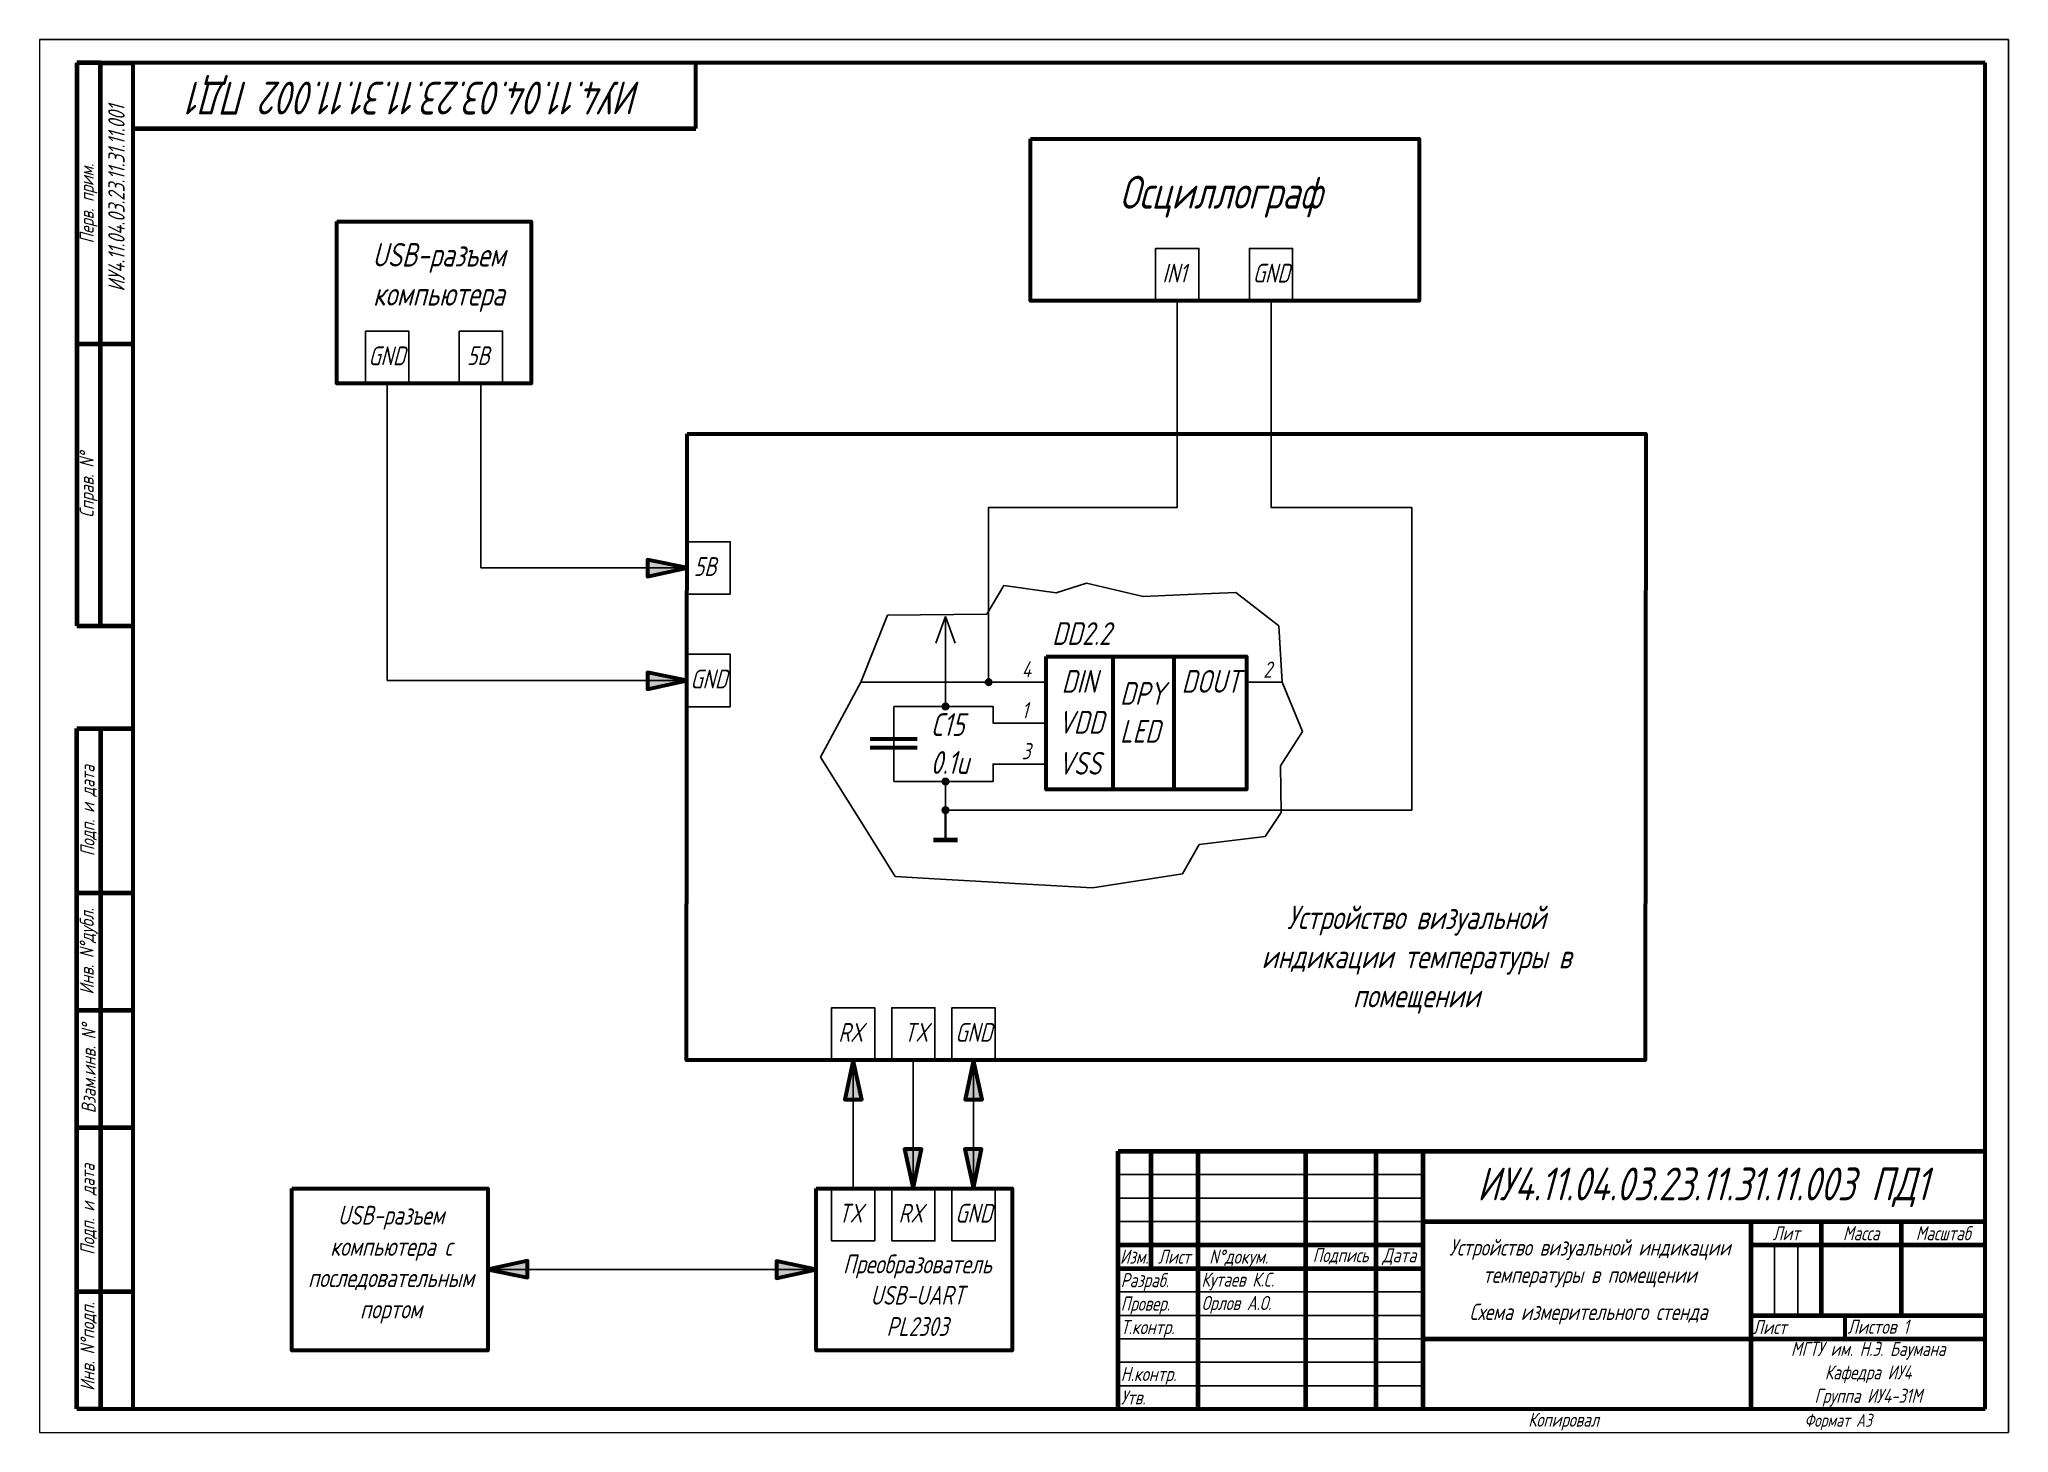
# Paper-space layout 'Лист1' of a CAD drawing. Header units: millimetres. Extents: x -1 to 419, y 0 to 297.
# The model-space entities are those that its viewports show. They can reach past a viewport. Long polylines and large blocks are cut down to what shows.
import ezdxf

# ---------------------------------------------------------------- set-up
doc = ezdxf.new("R2010")
doc.units = ezdxf.units.MM
doc.layers.add('Format', color=7, linetype='Continuous', lineweight=60)
doc.layers.add('Tonk', color=7, linetype='Continuous', lineweight=25)
doc.layers.add('KONTUR', color=7, linetype='Continuous')
doc.styles.get("Standard").update_dxf_attribs({"font": '', "width": 0.8, "oblique": 15})
doc.styles.get('Standard').set_extended_font_data('GOST type B')

msp = doc.modelspace()

# ---------------------------------------------------------------- hatches: boundary and pattern name
h = msp.add_hatch(color=256)
h.dxf.hatch_style = 1
h.paths.add_polyline_path([(3205.62, 1368.75), (3206.31, 1368.75), (3207, 1368.75, 1)])
h.paths.add_polyline_path([(3206.31, 1368.75), (3205.62, 1368.75, 0.414214), (3206.31, 1368.06)])
h.paths.add_polyline_path([(3207, 1368.75), (3206.31, 1368.75), (3206.31, 1368.06, 0.414214)])
h = msp.add_hatch(color=256)
h.dxf.hatch_style = 1
h.paths.add_polyline_path([(3196.42, 1363.58), (3197.11, 1363.58), (3197.81, 1363.58, 1)])
h.paths.add_polyline_path([(3197.11, 1363.58), (3196.42, 1363.58, 0.414214), (3197.11, 1362.89)])
h.paths.add_polyline_path([(3197.81, 1363.58), (3197.11, 1363.58), (3197.11, 1362.89, 0.414214)])
h = msp.add_hatch(color=256)
h.dxf.hatch_style = 1
h.paths.add_polyline_path([(3196.42, 1347.56), (3197.11, 1347.56), (3197.81, 1347.56, 1)])
h.paths.add_polyline_path([(3197.11, 1347.56), (3196.42, 1347.56, 0.414214), (3197.11, 1346.87)])
h.paths.add_polyline_path([(3197.81, 1347.56), (3197.11, 1347.56), (3197.11, 1346.87, 0.414214)])
h = msp.add_hatch(color=256)
h.dxf.hatch_style = 1
h.paths.add_polyline_path([(3196.42, 1341.48), (3197.11, 1341.48), (3197.81, 1341.48, 1)])
h.paths.add_polyline_path([(3197.11, 1341.48), (3196.42, 1341.48, 0.414214), (3197.11, 1340.78)])
h.paths.add_polyline_path([(3197.81, 1341.48), (3197.11, 1341.48), (3197.11, 1340.78, 0.414214)])
at = {"layer": 'Format'}
h = msp.add_hatch(color=256, dxfattribs=at)
h.dxf.hatch_style = 1
h.paths.add_polyline_path([(3133.58, 1394.87), (3133.58, 1391.26), (3141.99, 1393.12)])
h = msp.add_hatch(color=256, dxfattribs=at)
h.dxf.hatch_style = 1
h.paths.add_polyline_path([(3133.54, 1370.85), (3133.53, 1367.24), (3141.95, 1369.1)])
h = msp.add_hatch(color=256, dxfattribs=at)
h.dxf.hatch_style = 1
h.paths.add_polyline_path([(3175.67, 1279.77), (3179.27, 1279.77), (3177.41, 1288.18)])
h = msp.add_hatch(color=256, dxfattribs=at)
h.dxf.hatch_style = 1
h.paths.add_polyline_path([(3201.33, 1279.77), (3204.93, 1279.77), (3203.07, 1288.18)])
h = msp.add_hatch(color=256, dxfattribs=at)
h.dxf.hatch_style = 1
h.paths.add_polyline_path([(3191.99, 1269.24), (3188.38, 1269.24), (3190.24, 1260.82)])
h = msp.add_hatch(color=256, dxfattribs=at)
h.dxf.hatch_style = 1
h.paths.add_polyline_path([(3204.81, 1269.24), (3201.21, 1269.24), (3203.07, 1260.82)])
h = msp.add_hatch(color=256, dxfattribs=at)
h.dxf.hatch_style = 1
h.paths.add_polyline_path([(3107.95, 1241.82), (3107.95, 1245.42), (3099.53, 1243.56)])
h = msp.add_hatch(color=256, dxfattribs=at)
h.dxf.hatch_style = 1
h.paths.add_polyline_path([(3161.09, 1245.31), (3161.09, 1241.7), (3169.51, 1243.56)])

# ---------------------------------------------------------------- linework, layer by layer
for p, q in [((3197.11, 1382.75), (3195.04, 1377.06)), ((3197.11, 1369.91), (3197.11, 1382.75)), ((3197.11, 1382.75), (3199.19, 1377.06)), ((3218.57, 1368.75), (3210.95, 1368.75)), ((3268.91, 1368.75), (3261.29, 1368.75)), ((3186.07, 1363.58), (3186.07, 1356.61)), ((3218.57, 1360.03), (3210.95, 1360.03)), ((3186.07, 1354.73), (3186.07, 1347.56)), ((3218.57, 1351.31), (3210.95, 1351.31)), ((3368.85, 1213.78), (3368.85, 1213.78))]:
    msp.add_line(p, q)
at = {"lineweight": 35}
msp.add_line((3197.11, 1341.48), (3197.11, 1335.12), dxfattribs=at)
at = {"lineweight": 70}
msp.add_line((3194.57, 1335.12), (3199.66, 1335.12), dxfattribs=at)
for points in [[(3197.11, 1369.91), (3197.11, 1363.58), (3205.45, 1363.58)], [(3205.45, 1347.56), (3197.11, 1347.56), (3197.11, 1335.39)]]:
    msp.add_lwpolyline(points)
for centre in [(3206.31, 1368.75), (3197.11, 1363.58), (3197.11, 1347.56), (3197.11, 1341.48)]:
    msp.add_circle(centre, 0.693)
at = {"layer": 'Format', "lineweight": 70}
for p, q in [((3011.85, 1500.78), (3011.85, 1380.78)), ((3016.85, 1500.78), (3011.85, 1500.78)), ((3016.85, 1500.78), (3023.85, 1500.78)), ((3016.85, 1380.78), (3016.85, 1500.78)), ((3023.85, 1486.78), (3143.85, 1486.78)), ((3023.85, 1440.78), (3011.85, 1440.78)), ((3011.85, 1380.78), (3023.85, 1380.78)), ((3011.85, 1213.86), (3011.85, 1358.86)), ((3011.85, 1358.86), (3016.85, 1358.86)), ((3016.85, 1358.86), (3016.85, 1213.86)), ((3016.85, 1358.86), (3023.85, 1358.86)), ((3011.85, 1323.86), (3023.85, 1323.86)), ((3011.85, 1298.86), (3023.85, 1298.86)), ((3011.85, 1273.86), (3023.85, 1273.86)), ((3233.9, 1213.78), (3233.9, 1268.78)), ((3233.9, 1268.78), (3418.85, 1268.78)), ((3240.9, 1268.78), (3240.9, 1243.78)), ((3250.9, 1268.78), (3250.9, 1213.78)), ((3273.9, 1268.78), (3273.9, 1213.78)), ((3288.9, 1268.78), (3288.9, 1213.78)), ((3298.9, 1268.78), (3298.9, 1213.78)), ((3298.9, 1253.78), (3418.85, 1253.78)), ((3368.9, 1253.78), (3368.9, 1213.78)), ((3383.9, 1253.78), (3383.9, 1233.78)), ((3400.9, 1253.78), (3400.9, 1233.78)), ((3233.9, 1248.78), (3298.9, 1248.78)), ((3368.9, 1248.78), (3418.85, 1248.78)), ((3233.9, 1243.78), (3298.9, 1243.78)), ((3011.85, 1238.86), (3023.85, 1238.86)), ((3368.9, 1233.78), (3418.9, 1233.78)), ((3298.9, 1228.78), (3418.9, 1228.78))]:
    msp.add_line(p, q, dxfattribs=at)
at = {"layer": 'Format'}
for p, q in [((3023.85, 1253.78), (3023.85, 1500.78)), ((3418.85, 1500.78), (3023.85, 1500.78)), ((3143.85, 1486.78), (3143.85, 1500.78)), ((3418.85, 1213.78), (3418.85, 1500.78)), ((3232.8, 1374.21), (3232.8, 1345.85)), ((3245.84, 1374.21), (3245.84, 1345.85)), ((3191.08, 1356.61), (3181.06, 1356.61)), ((3191.08, 1354.73), (3181.06, 1354.73)), ((3023.85, 1213.78), (3023.85, 1253.78)), ((3388.9, 1233.78), (3388.9, 1228.78)), ((3016.85, 1213.86), (3011.85, 1213.86)), ((3418.85, 1213.78), (3011.85, 1213.78))]:
    msp.add_line(p, q, dxfattribs=at)
for points in [[(3215.23, 1484.56), (3298.16, 1484.56), (3298.16, 1450.04), (3215.23, 1450.04)], [(3067.29, 1466.94), (3108.75, 1466.94), (3108.75, 1432.42), (3067.29, 1432.42)], [(3141.99, 1421.72), (3346.46, 1421.72), (3346.33, 1288.18), (3141.87, 1288.18)], [(3141.99, 1393.12), (3133.58, 1394.87), (3133.58, 1391.26)], [(3218.57, 1374.21), (3261.29, 1374.21), (3261.29, 1345.85), (3218.57, 1345.85)], [(3141.95, 1369.1), (3133.54, 1370.85), (3133.53, 1367.24)], [(3177.41, 1288.18), (3175.67, 1279.77), (3179.27, 1279.77)], [(3203.07, 1288.18), (3201.33, 1279.77), (3204.93, 1279.77)], [(3190.24, 1260.82), (3191.99, 1269.24), (3188.38, 1269.24)], [(3203.07, 1260.82), (3204.81, 1269.24), (3201.21, 1269.24)], [(3057.68, 1260.83), (3099.53, 1260.82), (3099.53, 1226.3), (3057.68, 1226.31)], [(3169.51, 1260.82), (3211.36, 1260.82), (3211.36, 1226.29), (3169.51, 1226.3)], [(3099.53, 1243.56), (3107.95, 1241.82), (3107.95, 1245.42)], [(3169.51, 1243.56), (3161.09, 1245.31), (3161.09, 1241.7)]]:
    msp.add_lwpolyline(points, close=True, dxfattribs=at)
at = {"layer": 'KONTUR'}
for p, q in [((3003.85, 1208.78), (3003.85, 1505.78)), ((3003.85, 1505.78), (3423.85, 1505.78)), ((3423.85, 1505.78), (3423.85, 1208.78)), ((3423.85, 1208.78), (3003.85, 1208.78))]:
    msp.add_line(p, q, dxfattribs=at)
at = {"layer": 'Tonk'}
for p, q in [((3078.02, 1432.42), (3078.02, 1369.1)), ((3098.02, 1432.42), (3098.02, 1393.12)), ((3141.99, 1393.12), (3098.02, 1393.12)), ((3205.92, 1383.29), (3209.53, 1389.39)), ((3209.53, 1389.39), (3220.74, 1387.77)), ((3220.74, 1387.77), (3227.21, 1389.88)), ((3227.21, 1389.88), (3239.29, 1387.02)), ((3239.29, 1387.02), (3250.37, 1387.52)), ((3250.37, 1387.52), (3259.05, 1387.91)), ((3259.05, 1387.91), (3268.18, 1380.8)), ((3179.02, 1368.75), (3184.75, 1383.04)), ((3184.75, 1383.04), (3205.92, 1383.29)), ((3268.18, 1380.8), (3268.91, 1368.75)), ((3141.95, 1369.1), (3078.02, 1369.1)), ((3170.48, 1352.74), (3179.02, 1368.75)), ((3179.02, 1368.75), (3210.95, 1368.75)), ((3268.91, 1368.75), (3273.28, 1358.27)), ((3197.11, 1363.58), (3186.07, 1363.58)), ((3186.07, 1356.61), (3186.07, 1354.73)), ((3273.28, 1358.27), (3268.55, 1350.93)), ((3180.02, 1337.49), (3170.48, 1352.74)), ((3268.55, 1350.93), (3268.68, 1340.97)), ((3197.11, 1347.56), (3186.07, 1347.56)), ((3268.68, 1340.97), (3265.31, 1335.87)), ((3186.39, 1327.31), (3180.02, 1337.49)), ((3265.31, 1335.87), (3251.24, 1334.13)), ((3251.24, 1334.13), (3247.63, 1327.9)), ((3194.75, 1326.83), (3186.39, 1327.31)), ((3247.63, 1327.9), (3228.46, 1324.92)), ((3206.06, 1326.19), (3194.75, 1326.83)), ((3213.14, 1325.79), (3206.06, 1326.19)), ((3228.46, 1324.92), (3213.14, 1325.79)), ((3177.41, 1260.82), (3177.41, 1288.18)), ((3190.24, 1288.18), (3190.24, 1260.82)), ((3203.07, 1288.18), (3203.07, 1260.82)), ((3233.9, 1263.78), (3298.9, 1263.78)), ((3233.9, 1258.78), (3298.9, 1258.78)), ((3233.9, 1253.78), (3298.9, 1253.78)), ((3373.9, 1233.78), (3373.9, 1248.78)), ((3378.9, 1233.78), (3378.9, 1248.78)), ((3099.53, 1243.56), (3169.51, 1243.56)), ((3233.9, 1238.78), (3298.9, 1238.78)), ((3233.9, 1233.78), (3298.9, 1233.78)), ((3233.9, 1228.78), (3298.9, 1228.78)), ((3233.9, 1223.78), (3298.9, 1223.78)), ((3233.9, 1218.78), (3298.9, 1218.78))]:
    msp.add_line(p, q, dxfattribs=at)
for points in [[(3251.14, 1450.04), (3241.92, 1450.04), (3241.92, 1461.23), (3251.14, 1461.23)], [(3261.92, 1450.04), (3271.14, 1450.04), (3271.14, 1461.23), (3261.92, 1461.23)], [(3082.63, 1432.42), (3073.41, 1432.42), (3073.41, 1443.61), (3082.63, 1443.61)], [(3093.41, 1432.42), (3102.63, 1432.42), (3102.63, 1443.61), (3093.41, 1443.61)], [(3151.2, 1387.5), (3141.97, 1387.5), (3141.97, 1398.69), (3151.2, 1398.69)], [(3141.95, 1363.51), (3151.18, 1363.51), (3151.18, 1374.7), (3141.95, 1374.7)], [(3182.03, 1288.18), (3172.8, 1288.18), (3172.8, 1299.37), (3182.03, 1299.37)], [(3185.63, 1288.18), (3194.85, 1288.18), (3194.85, 1299.37), (3185.63, 1299.37)], [(3198.46, 1288.18), (3207.68, 1288.18), (3207.68, 1299.37), (3198.46, 1299.37)], [(3182.03, 1249.64), (3172.8, 1249.64), (3172.8, 1260.82), (3182.03, 1260.82)], [(3185.63, 1249.64), (3194.85, 1249.64), (3194.85, 1260.82), (3185.63, 1260.82)], [(3198.46, 1249.64), (3207.68, 1249.64), (3207.68, 1260.82), (3198.46, 1260.82)]]:
    msp.add_lwpolyline(points, close=True, dxfattribs=at)
for points in [[(3197.11, 1341.48), (3296.54, 1341.48), (3296.54, 1406.02), (3266.53, 1406.02), (3266.53, 1450.04)], [(3206.31, 1368.75), (3206.31, 1406.02), (3246.53, 1406.02), (3246.53, 1450.04)], [(3210.95, 1360.03), (3207.24, 1360.03), (3207.24, 1363.58), (3205.45, 1363.58)], [(3210.95, 1351.31), (3207.24, 1351.31), (3207.24, 1347.56), (3205.45, 1347.56)]]:
    msp.add_lwpolyline(points, dxfattribs=at)

# ---------------------------------------------------------------- texts
at = {"oblique": 15, "width": 0.8}
for s, height, p in [('Копировал', 3, (3321.38, 1210.03)), ('Формат А3', 2.75, (3380.31, 1210.03))]:
    msp.add_text(s, height=height, dxfattribs=at).set_placement(p)
at = {"attachment_point": 5}
for s, insert, char_height, width, rotation in [('{\\C0;ИУ4.11.04.03.23.11.31.11.002 ПД1}', (3084.25, 1494.01), 7, 129.4139, 180), ('{\\C0;ИУ4.11.04.03.23.11.31.11.001}', (3020.29, 1471.89), 3.5, 129.4139, 90), ('Перв. прим.', (3014.35, 1470.78), 3, 60, 90), ('{\\fISOCPEUR|b0|i0|c204|p34;Справ}. N°', (3014.35, 1410.78), 3, 60, 90), ('Подп. и дата', (3014.35, 1341.36), 3, 35, 90), ('{\\fISOCPEUR|b0|i0|c204|p34;Инв}. N°{\\fISOCPEUR|b0|i0|c204|p34;дубл}.', (3014.35, 1311.36), 3, 25, 90), ('{\\fISOCPEUR|b0|i0|c204|p34;Взам}.{\\fISOCPEUR|b0|i0|c204|p34;инв}. N°', (3014.35, 1286.36), 3, 27.3602, 90), ('Подп. и дата', (3014.35, 1256.36), 3, 35, 90), ('{\\fISOCPEUR|b0|i0|c204|p34;Инв}. N°{\\fISOCPEUR|b0|i0|c204|p34;подп}.', (3014.35, 1227.11), 3, 26.6565, 90)]:
    msp.add_mtext(s, dxfattribs=dict(at, insert=insert, char_height=char_height, width=width, rotation=rotation))
at = {"attachment_point": 1}
for s, width, gutter_width, heights, insert, char_height in [('DD2.2', 13.0397, 9.1, [2.81], (3219.83, 1381.55), 4.848), ('4', 5.3746, 8.66, [0], (3213.36, 1373.24), 3.46), ('DIN', 18.5706, 8.66, [0], (3221.87, 1371.35), 4.848), ('DOUT', 18.5706, 8.66, [0], (3247.46, 1371.35), 4.848), ('2', 5.3746, 8.66, [0], (3264.87, 1373.16), 3.46), ('DPY\\PLED', 18.5706, 8.66, [0], (3234.32, 1368.79), 4.848), ('C15\\P0.1u', 7.9429, 8.66, [0], (3193.92, 1362.14), 4.848), ('1', 5.3746, 8.66, [0], (3213.36, 1364.51), 3.46), ('VDD', 18.5706, 8.66, [0], (3221.12, 1362.62), 4.848), ('3', 5.3746, 8.66, [0], (3213.36, 1355.79), 3.46), ('VSS', 18.5706, 8.66, [0], (3221.12, 1353.9), 4.848), ('Кутаев К.С.', 23, 12.5, [0], (3251.7, 1242.9), 3), ('Орлов А.О.', 29.2218, 12.5, [8], (3251.73, 1237.91), 3), ('\\pxqc;Схема измерительного стенда', 69.6192, 12.5, [11.58], (3299.42, 1236.28), 3.5), ('\\pxqc;МГТУ им. Н.Э. Баумана\\PКафедра ИУ4\\PГруппа ИУ4-31М', 50, 12.5, [0], (3368.9, 1228.13), 3)]:
    msp.add_mtext_dynamic_manual_height_columns(s, width=width, gutter_width=gutter_width, heights=heights, dxfattribs=dict(at, insert=insert, char_height=char_height))
for s, insert, char_height, width, attachment_point in [('Устройство визуальной индикации температуры в помещении', (3297.53, 1309.59), 5, 70, 5), ('{\\C0;ИУ4.11.04.03.23.11.31.11.003 ПД1}', (3358.61, 1261.07), 7, 129.4139, 5), ('Лит', (3376.4, 1251.28), 3, 15, 5), ('Масса', (3392.4, 1251.28), 3, 17, 5), ('Масштаб', (3409.9, 1251.28), 3, 18, 5), ('Изм.', (3237.35, 1246.28), 3, 7, 5), ('Лист', (3245.9, 1246.28), 3, 10, 5), ('N°{\\fISOCPEUR|b0|i0|c204|p34;докум}.', (3253.36, 1247.8), 3, 22.4183, 1), ('Подпись', (3281.38, 1246.37), 3, 15, 5), ('{\\fISOCPEUR|b0|i0|c204|p34;Дата}', (3293.9, 1246.28), 3, 10, 5), ('Устройство визуальной индикации температуры в помещении', (3334.52, 1244.88), 3.5, 70, 5), ('Разраб.', (3234.48, 1242.78), 3, 17, 1), ('Провер.', (3234.48, 1237.78), 3, 17, 1), ('{\\fISOCPEUR|b0|i0|c204|p34;Т}.{\\fISOCPEUR|b0|i0|c204|p34;контр}.', (3234.48, 1232.78), 3, 17, 1), ('{\\fISOCPEUR|b0|i0|c204|p34;Лист } ', (3369.28, 1231.28), 3, 20, 4), ('{\\fISOCPEUR|b0|i0|c204|p34;Листов} 1', (3389.48, 1232.86), 3, 30, 1), ('{\\fISOCPEUR|b0|i0|c204|p34;Н}.{\\fISOCPEUR|b0|i0|c204|p34;контр}.', (3234.48, 1222.78), 3, 19.4235, 1), ('Утв.', (3234.48, 1217.78), 3, 17, 1)]:
    msp.add_mtext(s, dxfattribs=dict(insert=insert, char_height=char_height, width=width, attachment_point=attachment_point))
at = {"layer": 'Tonk'}
for s, width, heights, insert, char_height, attachment_point in [('Осциллограф', 19.1022, [0], (3234.23, 1476.7), 7, 1), ('\\pxqc;USB-разъем компьютера', 19.1022, [0], (3079.48, 1462.37), 5, 1), ('IN1', 9.2253, [0], (3243.36, 1457.95), 4, 1), ('GND', 9.2253, [0], (3262.64, 1457.95), 4, 1), ('GND', 9.2253, [0], (3074.01, 1440.32), 4, 1), ('5В', 9.2253, [0], (3095.04, 1440.35), 4, 1), ('5В', 9.2253, [0], (3143.42, 1395.41), 4, 1), ('GND', 9.2253, [0], (3142.68, 1371.42), 4, 1), ('RX', 9.2253, [0], (3174.25, 1296.1), 4, 1), ('TX', 9.2253, [0], (3193.41, 1296.1), 4, 3), ('GND', 9.2253, [0], (3199.18, 1296.1), 4, 1), ('\\pxqc;USB-разъем компьютера с последовательным портом', 37.774, [32.17], (3059.94, 1257.13), 4, 1), ('TX', 9.2253, [0], (3174.25, 1257.55), 4, 1), ('RX', 9.2253, [0], (3187.08, 1257.55), 4, 1), ('GND', 9.2253, [0], (3199.18, 1257.55), 4, 1), ('\\pxqc;Преобразователь\\PUSB-UART PL2303', 11.518, [22.76], (3185.35, 1246.73), 4, 1)]:
    msp.add_mtext_dynamic_manual_height_columns(s, width=width, gutter_width=20, heights=heights, dxfattribs=dict(at, insert=insert, char_height=char_height, attachment_point=attachment_point))

psp = doc.layouts.new('Лист1')

# ---------------------------------------------------------------- viewports
at = {"layer": 'Tonk'}
psp.add_viewport(center=(209.35, 148.33), size=(420, 297), view_center_point=(3213.85, 1357.28), view_height=297, dxfattribs=at)

doc.saveas('drawing.dxf')
